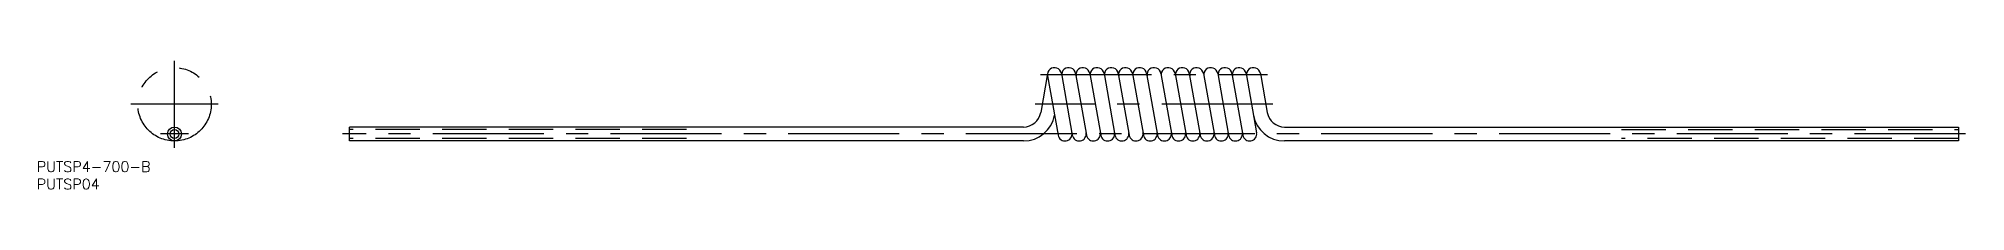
# Model space of a CAD drawing. Extents: x -39 to 512, y -16 to 21.
import ezdxf

# ---------------------------------------------------------------- set-up
doc = ezdxf.new("R2010")
doc.units = 0
for name, pattern in [('CENTER', [50.8, 31.75, -6.35, 6.35, -6.35]), ('DASHED', [19.05, 12.7, -6.35]), ('PHANTOM', [63.5, 31.75, -6.35, 6.35, -6.35, 6.35, -6.35])]:
    doc.linetypes.add(name, pattern=pattern)
doc.layers.get('0').update_dxf_attribs({"linetype": 'CONTINUOUS'})
doc.layers.add('CENTER', color=1, linetype='CENTER')
doc.styles.get("Standard").update_dxf_attribs({"font": 'txt.shx', "height": 3, "bigfont": 'bigfont.shx'})

msp = doc.modelspace()

# ---------------------------------------------------------------- linework, layer by layer
at = {"color": 7, "linetype": 'CONTINUOUS'}
for p, q in [((249.61, 17.35), (247.64, 6.13)), ((249.61, 16.65), (252.61, -0.35)), ((253.55, 17.35), (256.67, -0.35)), ((257.61, 17.35), (260.73, -0.35)), ((261.68, 17.35), (264.8, -0.35)), ((265.74, 17.35), (268.86, -0.35)), ((269.8, 17.35), (272.92, -0.35)), ((273.86, 17.35), (276.98, -0.35)), ((277.92, 17.35), (281.04, -0.35)), ((281.98, 17.35), (285.1, -0.35)), ((286.05, 17.35), (289.17, -0.35)), ((290.11, 17.35), (293.23, -0.35)), ((294.17, 17.35), (297.29, -0.35)), ((298.23, 17.35), (301.35, -0.35)), ((302.29, 17.35), (305.41, -0.35)), ((306.36, 17.35), (309.35, 0.35)), ((310.42, 17.35), (312.39, 6.13)), ((242.71, 2), (50, 2)), ((50, -2), (50, 2)), ((251.58, 5.48), (251.58, 5.44)), ((317.32, 2), (510, 2)), ((510, 2), (510, -2)), ((242.74, -2), (50, -2)), ((510, -2), (317.32, -2))]:
    msp.add_line(p, q, dxfattribs=at)
at = {"color": 3, "linetype": 'PHANTOM'}
msp.add_line((12.5, 8.5), (-12.5, 8.5), dxfattribs=at)
at = {"color": 3, "linetype": 'DASHED'}
for p, q in [((146.37, 1.25), (50, 1.25)), ((413.66, 1.25), (510, 1.25)), ((146.37, -1.25), (50, -1.25)), ((510, -1.25), (413.66, -1.25))]:
    msp.add_line(p, q, dxfattribs=at)
at = {"color": 3, "linetype": 'PHANTOM'}
msp.add_circle((0, 8.5), 10.5, dxfattribs=at)
at = {"color": 7, "linetype": 'CONTINUOUS'}
for radius in [2, 1.25]:
    msp.add_circle((0, 0), radius, dxfattribs=at)
for centre, radius, start, end in [((251.58, 17), 2, 10, 190), ((255.64, 17), 2, 10, 190), ((259.71, 17), 2, 10, 190), ((263.77, 17), 2, 10, 190), ((267.83, 17), 2, 10, 190), ((271.89, 17), 2, 10, 190), ((275.95, 17), 2, 10, 190), ((280.02, 17), 2, 10, 190), ((284.08, 17), 2, 10, 190), ((288.14, 17), 2, 10, 190), ((292.2, 17), 2, 10, 190), ((296.26, 17), 2, 10, 190), ((300.32, 17), 2, 10, 190), ((304.39, 17), 2, 10, 190), ((308.45, 17), 2, 10, 190), ((242.71, 7), 5, 270, 350), ((317.32, 7), 5, 190, 270), ((242.71, 7), 9, 270, 350), ((254.58, 0), 2, 190, 10), ((258.64, 0), 2, 190, 10), ((262.7, 0), 2, 190, 10), ((266.77, 0), 2, 190, 10), ((270.83, 0), 2, 190, 10), ((274.89, 0), 2, 190, 10), ((278.95, 0), 2, 190, 10), ((283.01, 0), 2, 190, 10), ((287.07, 0), 2, 190, 10), ((291.14, 0), 2, 190, 10), ((295.2, 0), 2, 190, 10), ((299.26, 0), 2, 190, 10), ((303.32, 0), 2, 190, 10), ((307.38, 0), 2, 190, 10), ((317.32, 7), 9, 190, 270)]:
    msp.add_arc(centre, radius, start, end, dxfattribs=at)
at = {"layer": 'CENTER', "color": 1, "linetype": 'CENTER'}
for p, q in [((0, -4), (0, 21)), ((247.55, 17), (312.48, 17)), ((313.98, 8.5), (246.05, 8.5)), ((4, 0), (-4, 0)), ((512, 0), (48, 0))]:
    msp.add_line(p, q, dxfattribs=at)

# ---------------------------------------------------------------- texts
at = {"color": 7, "linetype": 'CONTINUOUS'}
for s, p in [('PUTSP4-700-B', (-39.39, -10.85)), ('PUTSP04', (-39.39, -15.85))]:
    msp.add_text(s, height=3, dxfattribs=at).set_placement(p)

doc.saveas('drawing.dxf')
